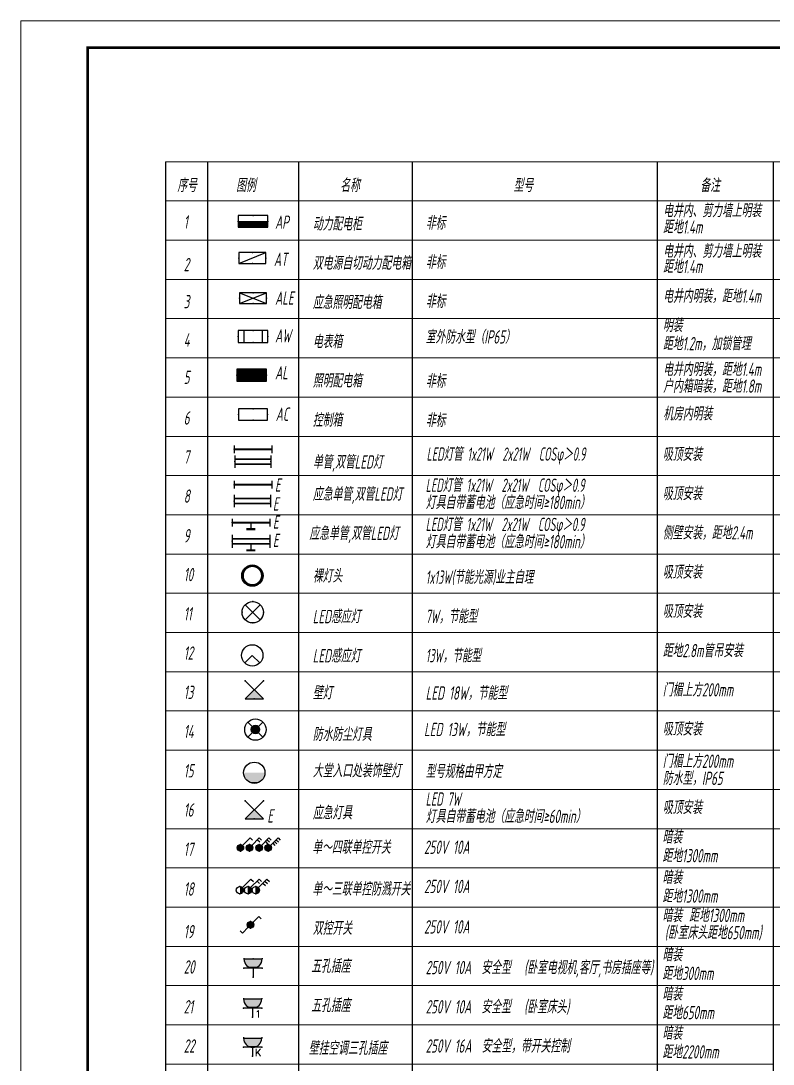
# Model space of a CAD drawing. Extents: x 5031545 to 5313844, y -886381 to -283477.
# Drawn here: x 5061544 to 5089755, y -747339 to -708181 of the extents above; entities that cross this region are included whole.
import ezdxf
from ezdxf.enums import TextEntityAlignment as Align

# ---------------------------------------------------------------- set-up
doc = ezdxf.new("R2010")
doc.units = 0
doc.header["$LTSCALE"] = 1000
doc.header["$MEASUREMENT"] = 0
doc.linetypes.add('CONTINOUS', pattern=[0])
doc.layers.get('0').update_dxf_attribs({"linetype": 'CONTINUOUS'})
doc.layers.add('DIM', color=3, linetype='CONTINUOUS', lineweight=20)
doc.layers.add('图框', color=147, linetype='CONTINUOUS', lineweight=20)
for name, color, linetype in [('EQUIP-插座', 3, 'CONTINUOUS'), ('EQUIP-照明', 3, 'CONTINUOUS'), ('EQUIP-箱柜', 3, 'CONTINUOUS'), ('TEL_TEXT', 7, 'CONTINUOUS'), ('TK', 252, 'CONTINUOUS')]:
    doc.layers.add(name, color=color, linetype=linetype)
doc.styles.add('_TCH_LABEL', font='COMPLEX', dxfattribs={"bigfont": 'GBCBIG'})
doc.styles.add('_TEL_DIM', font='simplex.shx', dxfattribs={"width": 0.8, "height": 3.5, "bigfont": 'hztxt.shx'})
doc.styles.add('HZTXT', font='gbeitc.shx', dxfattribs={"width": 0.8, "height": 400, "bigfont": 'hztxt.shx'})
doc.styles.get("Standard").update_dxf_attribs({"font": 'gbenor.shx', "bigfont": 'gbcbig.shx'})

# ---------------------------------------------------------------- blocks, each defined once
blk = doc.blocks.new('$equip$00001962')
for p, q in [((0.147, 0.356), (0.625, 0.833)), ((0.625, 0.833), (0.766, 0.692))]:
    blk.add_line(p, q)
blk.add_circle((0, 0.208), 0.208)
for p in [(-0.208, 0.208), (0, 0.417), (0, 0), (0.208, 0.208)]:
    blk.add_point(p)
for points in [[(-0.18, 0.313), (0.18, 0.313), (-0.208, 0.208), (0.208, 0.208)], [(-0.18, 0.104), (0.18, 0.104), (-0.208, 0.208), (0.208, 0.208)], [(-0.104, 0.389), (0.104, 0.389), (-0.18, 0.313), (0.18, 0.313)], [(-0.104, 0.028), (0.104, 0.028), (-0.18, 0.104), (0.18, 0.104)], [(0, 0.417), (0, 0.417), (-0.104, 0.389), (0.104, 0.389)], [(0, 0), (0, 0), (-0.104, 0.028), (0.104, 0.028)]]:
    blk.add_solid(points)
at = {"layer": 'TEL_TEXT', "style": '_TEL_DIM', "flags": 1}
blk.add_attdef('A', text='', height=0.00002, dxfattribs=at).set_placement((0, 0), align=Align.MIDDLE_CENTER)
blk = doc.blocks.new('$equip$00001963')
for p, q in [((0.147, 0.356), (0.625, 0.833)), ((0.512, 0.72), (0.653, 0.579)), ((0.625, 0.833), (0.766, 0.692))]:
    blk.add_line(p, q)
blk.add_circle((0, 0.208), 0.208)
for p in [(-0.208, 0.208), (0, 0.417), (0, 0), (0.208, 0.208)]:
    blk.add_point(p)
for points in [[(-0.18, 0.313), (0.18, 0.313), (-0.208, 0.208), (0.208, 0.208)], [(-0.18, 0.104), (0.18, 0.104), (-0.208, 0.208), (0.208, 0.208)], [(-0.104, 0.389), (0.104, 0.389), (-0.18, 0.313), (0.18, 0.313)], [(-0.104, 0.028), (0.104, 0.028), (-0.18, 0.104), (0.18, 0.104)], [(0, 0.417), (0, 0.417), (-0.104, 0.389), (0.104, 0.389)], [(0, 0), (0, 0), (-0.104, 0.028), (0.104, 0.028)]]:
    blk.add_solid(points)
at = {"layer": 'TEL_TEXT', "style": '_TEL_DIM', "flags": 1}
blk.add_attdef('A', text='', height=0.00002, dxfattribs=at).set_placement((0, 0), align=Align.MIDDLE_CENTER)
blk = doc.blocks.new('$equip$00001964')
for p, q in [((0.147, 0.356), (0.625, 0.833)), ((0.512, 0.72), (0.653, 0.579)), ((0.625, 0.833), (0.766, 0.692)), ((0.399, 0.607), (0.54, 0.466))]:
    blk.add_line(p, q)
blk.add_circle((0, 0.208), 0.208)
for p in [(-0.208, 0.208), (0, 0.417), (0, 0), (0.208, 0.208)]:
    blk.add_point(p)
for points in [[(-0.18, 0.313), (0.18, 0.313), (-0.208, 0.208), (0.208, 0.208)], [(-0.18, 0.104), (0.18, 0.104), (-0.208, 0.208), (0.208, 0.208)], [(-0.104, 0.389), (0.104, 0.389), (-0.18, 0.313), (0.18, 0.313)], [(-0.104, 0.028), (0.104, 0.028), (-0.18, 0.104), (0.18, 0.104)], [(0, 0.417), (0, 0.417), (-0.104, 0.389), (0.104, 0.389)], [(0, 0), (0, 0), (-0.104, 0.028), (0.104, 0.028)]]:
    blk.add_solid(points)
at = {"layer": 'TEL_TEXT', "style": '_TEL_DIM', "flags": 1}
blk.add_attdef('A', text='', height=0.00002, dxfattribs=at).set_placement((0, 0), align=Align.MIDDLE_CENTER)
blk = doc.blocks.new('$equip$00001965')
for p, q in [((0.147, 0.356), (0.625, 0.833)), ((0.512, 0.72), (0.653, 0.579)), ((0.625, 0.833), (0.766, 0.692)), ((0.286, 0.494), (0.427, 0.353)), ((0.399, 0.607), (0.54, 0.466))]:
    blk.add_line(p, q)
blk.add_circle((0, 0.208), 0.208)
for p in [(-0.208, 0.208), (0, 0.417), (0, 0), (0.208, 0.208)]:
    blk.add_point(p)
for points in [[(-0.18, 0.312), (0.18, 0.312), (-0.208, 0.208), (0.208, 0.208)], [(-0.18, 0.104), (0.18, 0.104), (-0.208, 0.208), (0.208, 0.208)], [(-0.104, 0.389), (0.104, 0.389), (-0.18, 0.312), (0.18, 0.312)], [(-0.104, 0.028), (0.104, 0.028), (-0.18, 0.104), (0.18, 0.104)], [(0, 0.417), (0, 0.417), (-0.104, 0.389), (0.104, 0.389)], [(0, 0), (0, 0), (-0.104, 0.028), (0.104, 0.028)]]:
    blk.add_solid(points)
at = {"layer": 'TEL_TEXT', "style": '_TEL_DIM', "flags": 1}
blk.add_attdef('A', text='', height=0.00002, dxfattribs=at).set_placement((0, 0), align=Align.MIDDLE_CENTER)
blk = doc.blocks.new('$equip$00001213')
for p, q in [((0.147, 0.356), (0.625, 0.833)), ((0.625, 0.833), (0.766, 0.692))]:
    blk.add_line(p, q)
blk.add_circle((0, 0.208), 0.208)
for p in [(-0.208, 0.208), (0, 0.417), (0, 0), (0.208, 0.208)]:
    blk.add_point(p)
for points in [[(0.104, 0.389), (0.104, 0.028), (0, 0.417), (0, 0)], [(0.18, 0.313), (0.18, 0.104), (0.104, 0.389), (0.104, 0.028)], [(0.208, 0.208), (0.208, 0.208), (0.18, 0.313), (0.18, 0.104)]]:
    blk.add_solid(points)
at = {"flags": 9}
blk.add_attdef('A', (0, 0), '', height=0.00002, dxfattribs=at)
blk = doc.blocks.new('$equip$00001214')
for p, q in [((0.147, 0.356), (0.625, 0.833)), ((0.512, 0.72), (0.653, 0.579)), ((0.625, 0.833), (0.766, 0.692)), ((0, 0.417), (0, 0))]:
    blk.add_line(p, q)
blk.add_circle((0, 0.208), 0.208)
for p in [(-0.208, 0.208), (0, 0.417), (0.208, 0.208), (0, 0)]:
    blk.add_point(p)
for points in [[(0.104, 0.389), (0.104, 0.028), (0, 0.417), (0, 0)], [(0.18, 0.313), (0.18, 0.104), (0.104, 0.389), (0.104, 0.028)], [(0.208, 0.208), (0.208, 0.208), (0.18, 0.313), (0.18, 0.104)]]:
    blk.add_solid(points)
at = {"flags": 9}
blk.add_attdef('A', (0, 0), '', height=0.00002, dxfattribs=at)
blk = doc.blocks.new('$equip$00001215')
for p, q in [((0.147, 0.356), (0.625, 0.833)), ((0.399, 0.607), (0.54, 0.466)), ((0.512, 0.72), (0.653, 0.579)), ((0.625, 0.833), (0.766, 0.692)), ((0, 0.417), (0, 0))]:
    blk.add_line(p, q)
blk.add_circle((0, 0.208), 0.208)
for p in [(-0.208, 0.208), (0, 0.417), (0, 0), (0.208, 0.208)]:
    blk.add_point(p)
for points in [[(0.104, 0.389), (0.104, 0.028), (0, 0.417), (0, 0)], [(0.18, 0.313), (0.18, 0.104), (0.104, 0.389), (0.104, 0.028)], [(0.208, 0.208), (0.208, 0.208), (0.18, 0.313), (0.18, 0.104)]]:
    blk.add_solid(points)
at = {"flags": 9}
blk.add_attdef('A', (0, 0), '', height=0.00002, dxfattribs=at)
blk = doc.blocks.new('$equip$00001208')
for p, q in [((0.147, 0.356), (0.512, 0.72)), ((0.512, 0.72), (0.653, 0.579)), ((-0.147, 0.061), (-0.512, -0.304)), ((-0.512, -0.304), (-0.653, -0.162))]:
    blk.add_line(p, q)
blk.add_circle((0, 0.208), 0.208)
for points in [[(-0.18, 0.312), (0.18, 0.312), (-0.208, 0.208), (0.208, 0.208)], [(-0.18, 0.104), (0.18, 0.104), (-0.208, 0.208), (0.208, 0.208)], [(-0.104, 0.389), (0.104, 0.389), (-0.18, 0.312), (0.18, 0.312)], [(-0.104, 0.028), (0.104, 0.028), (-0.18, 0.104), (0.18, 0.104)], [(0, 0.417), (0, 0.417), (-0.104, 0.389), (0.104, 0.389)], [(0, 0), (0, 0), (-0.104, 0.028), (0.104, 0.028)]]:
    blk.add_solid(points)
at = {"layer": 'EQUIP-照明'}
for p in [(-0.208, 0.208), (0, 0.417), (0, 0), (0.208, 0.208)]:
    blk.add_point(p, dxfattribs=at)
at = {"layer": 'EQUIP-照明', "flags": 9}
blk.add_attdef('A', (0, 0), '', height=0.00002, dxfattribs=at)
blk = doc.blocks.new('$equip$00001159')
for p, q in [((-1.2, 0.25), (-1.2, -0.25)), ((-1.2, 0), (1.2, 0)), ((1.2, 0.25), (1.2, -0.25))]:
    blk.add_line(p, q)
at = {"const_width": 0.14}
blk.add_lwpolyline([(-1.2, 0), (1.2, 0)], dxfattribs=at)
at = {"layer": 'EQUIP-照明'}
for p in [(-1.2, 0), (0, 0), (1.2, 0)]:
    blk.add_point(p, dxfattribs=at)
at = {"layer": 'EQUIP-照明', "flags": 9}
blk.add_attdef('A', (0, 0), '', height=0.00002, dxfattribs=at)
blk = doc.blocks.new('$equip$00001160')
for p, q in [((-1.2, 0.417), (-1.2, -0.417)), ((-1.2, 0.167), (1.2, 0.167)), ((1.2, 0.417), (1.2, -0.417)), ((-1.2, -0.167), (1.2, -0.167))]:
    blk.add_line(p, q)
at = {"const_width": 0.1}
for points in [[(-1.2, 0.167), (1.2, 0.167)], [(-1.2, -0.167), (1.2, -0.167)]]:
    blk.add_lwpolyline(points, dxfattribs=at)
at = {"layer": 'EQUIP-照明'}
for p in [(-1.2, 0), (0, 0.167), (1.2, 0), (0, -0.167)]:
    blk.add_point(p, dxfattribs=at)
at = {"layer": 'EQUIP-照明', "flags": 9}
blk.add_attdef('A', (0, 0), '', height=0.00002, dxfattribs=at)
blk = doc.blocks.new('$equip$00002539')
for p, q in [((-0.354, 0.354), (0.354, -0.354)), ((0.354, 0.354), (-0.354, -0.354))]:
    blk.add_line(p, q)
at = {"const_width": 0.032}
blk.add_lwpolyline([(-0.5, 0, 1), (0.5, 0, 1), (-0.5, 0, 0.911406)], format="xyb", dxfattribs=at)
blk.add_circle((0, 0), 0.5)
for p in [(0, 0.5), (-0.5, 0), (0.5, 0), (0, -0.5)]:
    blk.add_point(p)
at = {"color": 7, "style": '_TEL_DIM', "flags": 1}
blk.add_attdef('A', text='', height=0.00002, dxfattribs=at).set_placement((0, 0), align=Align.MIDDLE_CENTER)
blk = doc.blocks.new('$equip$00001149')
for p, q in [((-0.354, 0.354), (0.354, -0.354)), ((0.354, 0.354), (-0.354, -0.354))]:
    blk.add_line(p, q)
for radius in [0.5, 0.2]:
    blk.add_circle((0, 0), radius)
for points in [[(-0.173, 0.1), (0.173, 0.1), (-0.2, 0), (0.2, 0)], [(-0.173, -0.1), (0.173, -0.1), (-0.2, 0), (0.2, 0)], [(-0.1, 0.173), (0.1, 0.173), (-0.173, 0.1), (0.173, 0.1)], [(0, 0.2), (0, 0.2), (-0.1, 0.173), (0.1, 0.173)], [(-0.1, -0.173), (0.1, -0.173), (-0.173, -0.1), (0.173, -0.1)], [(0, -0.2), (0, -0.2), (-0.1, -0.173), (0.1, -0.173)]]:
    blk.add_solid(points)
at = {"flags": 9}
blk.add_attdef('A', (0, 0), '', height=0.00002, dxfattribs=at)
blk = doc.blocks.new('$equip$00001154')
for p, q in [((0, 0.283), (0, -0.283)), ((0, 0.283), (0.566, -0.283)), ((0.566, 0.283), (0, -0.283))]:
    blk.add_line(p, q)
for p in [(0, 0.004), (0.283, 0), (0.566, 0.283), (0.566, -0.283)]:
    blk.add_point(p)
blk.add_solid([(0, -0.283), (0.283, 0), (0, 0.283)])
at = {"layer": 'TEL_TEXT', "style": '_TEL_DIM', "flags": 1}
blk.add_attdef('A', text='', height=0.00002, dxfattribs=at).set_placement((0, 0), align=Align.MIDDLE_CENTER)
blk = doc.blocks.new('$equip$00001165')
for p, q in [((-1.2, 0.995), (-1.2, 0.162)), ((-1.2, 0.745), (1.2, 0.745)), ((1.2, 0.995), (1.2, 0.162)), ((-1.2, 0.412), (1.2, 0.412)), ((0, 0.412), (0, 0))]:
    blk.add_line(p, q)
for points, const_width in [([(-1.2, 0.745), (1.2, 0.745)], 0.1), ([(-1.2, 0.412), (1.2, 0.412)], 0.1), ([(-0.282, 0), (0.282, 0)], 0.14)]:
    blk.add_lwpolyline(points, dxfattribs=dict(const_width=const_width))
for p in [(0, 0.745), (-1.2, 0.579), (0, 0), (1.2, 0.579)]:
    blk.add_point(p)
at = {"flags": 9}
blk.add_attdef('A', (0, 0), '', height=0.00002, dxfattribs=at)
blk = doc.blocks.new('$equip$00001164')
for p, q in [((-1.2, 0.662), (-1.2, 0.162)), ((-1.2, 0.412), (1.2, 0.412)), ((0, 0.412), (0, 0)), ((0, 0), (0, 0)), ((1.2, 0.662), (1.2, 0.162))]:
    blk.add_line(p, q)
at = {"const_width": 0.14}
for points in [[(-1.2, 0.412), (1.2, 0.412)], [(-0.282, 0), (0.282, 0)]]:
    blk.add_lwpolyline(points, dxfattribs=at)
for p in [(-1.2, 0.412), (0, 0.412), (0, 0), (1.2, 0.412)]:
    blk.add_point(p)
at = {"flags": 9}
blk.add_attdef('A', (0, 0), '', height=0.00002, dxfattribs=at)
blk = doc.blocks.new('$equip$00001428')
for p, q in [((0.75, 0.6), (-0.75, 0.6)), ((-0.75, 0.6), (-0.75, 0)), ((-0.469, 0.6), (-0.469, 0)), ((0.469, 0.6), (0.469, 0)), ((0.75, 0), (0.75, 0.6)), ((-0.75, 0), (0.75, 0))]:
    blk.add_line(p, q)
for p in [(0, 0.6), (-0.75, 0.3), (0, 0), (0.75, 0.3)]:
    blk.add_point(p)
at = {"style": '_TCH_LABEL', "flags": 9}
blk.add_attdef('A', (0, 0), '', height=0.00002, dxfattribs=at)
blk = doc.blocks.new('*X10')
at = {"color": 0}
for p, q in [((-250, 33), (-183, 100)), ((-250, 68), (-218, 100)), ((-247, 0), (-147, 100)), ((-212, 0), (-112, 100)), ((-177, 0), (-77, 100)), ((-141, 0), (-41, 100)), ((-106, 0), (-6, 100)), ((-71, 0), (29, 100)), ((-35, 0), (65, 100)), ((0, 0), (100, 100)), ((35, 0), (135, 100)), ((71, 0), (171, 100)), ((106, 0), (206, 100)), ((141, 0), (241, 100)), ((177, 0), (250, 73)), ((212, 0), (250, 38)), ((247, 0), (250, 3))]:
    blk.add_line(p, q, dxfattribs=at)
blk = doc.blocks.new('$equip$00001414')
for p, q in [((0.75, 0.6), (-0.75, 0.6)), ((-0.75, 0.6), (-0.75, 0)), ((0.75, 0), (0.75, 0.6)), ((-0.75, 0.3), (0.75, 0.3)), ((-0.75, 0), (0.75, 0))]:
    blk.add_line(p, q)
at = {"const_width": 0.3}
blk.add_lwpolyline([(-0.75, 0.15), (0.75, 0.15)], dxfattribs=at)
for p in [(0, 0.6), (-0.75, 0.3), (0, 0), (0.75, 0.3)]:
    blk.add_point(p)
at = {"xscale": 0.00300000000061118, "yscale": 0.00300000000061118, "zscale": 0.00300000000061118}
blk.add_blockref('*X10', (0, 0), dxfattribs=at)
at = {"style": '_TCH_LABEL', "flags": 9}
blk.add_attdef('A', (0, 0), '', height=0.00002, dxfattribs=at)
blk = doc.blocks.new('*X8')
at = {"color": 0}
for p, q in [((-250, 33), (-83, 200)), ((-250, 68), (-118, 200)), ((-250, 104), (-154, 200)), ((-250, 139), (-189, 200)), ((-250, 174), (-224, 200)), ((-247, 0), (-47, 200)), ((-212, 0), (-12, 200)), ((-177, 0), (23, 200)), ((-141, 0), (59, 200)), ((-106, 0), (94, 200)), ((-71, 0), (129, 200)), ((-35, 0), (165, 200)), ((0, 0), (200, 200)), ((35, 0), (235, 200)), ((71, 0), (250, 179)), ((106, 0), (250, 144)), ((141, 0), (250, 109)), ((177, 0), (250, 73)), ((212, 0), (250, 38)), ((247, 0), (250, 3))]:
    blk.add_line(p, q, dxfattribs=at)
blk = doc.blocks.new('$equip$00001421')
for p, q in [((0.75, 0.6), (-0.75, 0.6)), ((-0.75, 0.6), (-0.75, 0)), ((0.75, 0), (0.75, 0.6)), ((-0.75, 0), (0.75, 0))]:
    blk.add_line(p, q)
at = {"const_width": 0.6}
blk.add_lwpolyline([(-0.75, 0.3), (0.75, 0.3)], dxfattribs=at)
for p in [(0, 0.6), (-0.75, 0.3), (0, 0), (0.75, 0.3)]:
    blk.add_point(p)
at = {"xscale": 0.00300000000061118, "yscale": 0.00300000000061118, "zscale": 0.00300000000061118}
blk.add_blockref('*X8', (0, 0), dxfattribs=at)
at = {"style": '_TCH_LABEL', "flags": 9}
blk.add_attdef('A', (0, 0), '', height=0.00002, dxfattribs=at)
blk = doc.blocks.new('$equip$00001416')
for p, q in [((0.75, 0.6), (-0.75, 0.6)), ((-0.75, 0), (0.75, 0.6)), ((-0.75, 0.6), (-0.75, 0)), ((0.75, 0), (0.75, 0.6)), ((-0.75, 0), (0.75, 0))]:
    blk.add_line(p, q)
for p in [(0, 0.6), (-0.75, 0.3), (0, 0), (0.75, 0.3)]:
    blk.add_point(p)
at = {"style": '_TCH_LABEL', "flags": 9}
blk.add_attdef('A', (0, 0), '', height=0.00002, dxfattribs=at)
blk = doc.blocks.new('$equip$00001424')
for p, q in [((-0.75, 0), (0.75, 0.6)), ((-0.75, 0.6), (0.75, 0)), ((0.75, 0.6), (-0.75, 0.6)), ((-0.75, 0.6), (-0.75, 0)), ((0.75, 0), (0.75, 0.6)), ((-0.75, 0), (0.75, 0))]:
    blk.add_line(p, q)
for p in [(0, 0.6), (-0.75, 0.3), (0, 0), (0.75, 0.3)]:
    blk.add_point(p)
at = {"style": '_TCH_LABEL', "flags": 9}
blk.add_attdef('A', (0, 0), '', height=0.00002, dxfattribs=at)
blk = doc.blocks.new('$equip$00001413')
for p, q in [((0.75, 0.6), (-0.75, 0.6)), ((-0.75, 0.6), (-0.75, 0)), ((0.75, 0), (0.75, 0.6)), ((-0.75, 0), (0.75, 0))]:
    blk.add_line(p, q)
for p in [(0, 0.6), (-0.75, 0.3), (0, 0), (0.75, 0.3)]:
    blk.add_point(p)
at = {"style": '_TCH_LABEL', "flags": 9}
blk.add_attdef('A', (0, 0), '', height=0.00002, dxfattribs=at)
blk = doc.blocks.new('$equip$00001151')
blk.add_circle((0, 0.5), 0.5)
for points in [[(0.433, 0.25), (-0.433, 0.25), (0.5, 0.5), (-0.5, 0.5)], [(0.25, 0.067), (-0.25, 0.067), (0.433, 0.25), (-0.433, 0.25)], [(0, 0), (0, 0), (0.25, 0.067), (-0.25, 0.067)]]:
    blk.add_solid(points)
at = {"flags": 9}
blk.add_attdef('A', (0, 0), '', height=0.00002, dxfattribs=at)
blk = doc.blocks.new('$equip$00001237')
for p, q in [((-0.5, 1.05), (-0.5, 1)), ((-0.5, 1), (0.5, 1)), ((0.5, 1.05), (0.5, 1)), ((0.5, 0.5), (-0.5, 0.5)), ((0, 0.5), (0, 0))]:
    blk.add_line(p, q)
blk.add_arc((0, 1), 0.5, 180, 0)
for p in [(0, 1), (-0.5, 0.5), (0, 0), (0.5, 0.5)]:
    blk.add_point(p)
for points in [[(0.433, 0.75), (-0.433, 0.75), (0.5, 1), (-0.5, 1)], [(0.25, 0.567), (-0.25, 0.567), (0.433, 0.75), (-0.433, 0.75)], [(0, 0.5), (0, 0.5), (0.25, 0.567), (-0.25, 0.567)]]:
    blk.add_solid(points)
at = {"flags": 9}
blk.add_attdef('A', (0, 0), '', height=0.00002, dxfattribs=at)
blk = doc.blocks.new('$equip$00001764')
for p, q in [((-0.5, 1.05), (-0.5, 1)), ((-0.5, 1), (0.5, 1)), ((0.5, 1.05), (0.5, 1)), ((0.5, 0.5), (-0.5, 0.5)), ((0, 0.5), (0, 0))]:
    blk.add_line(p, q)
blk.add_arc((0, 1), 0.5, 180, 0)
for p in [(-0.5, 0.5), (0, 0), (0.5, 0.5)]:
    blk.add_point(p)
for points in [[(0.433, 0.75), (-0.433, 0.75), (0.5, 1), (-0.5, 1)], [(0.25, 0.567), (-0.25, 0.567), (0.433, 0.75), (-0.433, 0.75)], [(0, 0.5), (0, 0.5), (0.25, 0.567), (-0.25, 0.567)]]:
    blk.add_solid(points)
at = {"color": 7, "style": '_TEL_DIM'}
blk.add_attdef('$TEXT$', text='', height=0.4, dxfattribs=at).set_placement((0.303, 0.211), align=Align.MIDDLE_CENTER)
at = {"color": 7, "style": '_TEL_DIM', "flags": 1}
blk.add_attdef('A', text='', height=0.00002, dxfattribs=at).set_placement((0, 0), align=Align.MIDDLE_CENTER)
blk = doc.blocks.new('$equip$00001176')
for q in [(-0.354, -0.354), (0.354, -0.354)]:
    blk.add_line((0, 0), q)
blk.add_circle((0, 0), 0.5)
at = {"style": '_TCH_LABEL', "flags": 9}
blk.add_attdef('A', (0, 0), '', height=0.00002, dxfattribs=at)
blk = doc.blocks.new('$equip$00001150')
at = {"const_width": 0.1}
blk.add_lwpolyline([(-0.45, 0, 1), (0.45, 0, 1)], format="xyb", close=True, dxfattribs=at)
blk.add_circle((0, 0), 0.5)
at = {"flags": 9}
blk.add_attdef('A', (0, 0), '', height=0.00002, dxfattribs=at)

msp = doc.modelspace()

# ---------------------------------------------------------------- linework, layer by layer
at = {"layer": 'DIM', "color": 2, "linetype": 'Continuous'}
for p, q in [((5066970.8, -713466.7), (5089754.8, -713466.7)), ((5089754.8, -713467.2), (5104567.3, -713467.2)), ((5066970.8, -714939.4), (5089754.8, -714939.4)), ((5089754.8, -714939.9), (5104567.3, -714939.9)), ((5066970.8, -716412.1), (5089754.8, -716412.1)), ((5089754.8, -716412.6), (5104567.3, -716412.6)), ((5066970.8, -717884.8), (5089754.8, -717884.8)), ((5089754.8, -717885.3), (5104567.3, -717885.3)), ((5066970.8, -719357.5), (5089754.8, -719357.5)), ((5089754.8, -719358), (5104567.3, -719358)), ((5066970.8, -720830.2), (5089754.8, -720830.2)), ((5089754.8, -720830.7), (5104567.3, -720830.7)), ((5066970.8, -722302.9), (5089754.8, -722302.9)), ((5089754.8, -722303.4), (5104567.3, -722303.4)), ((5066970.8, -723775.5), (5089754.8, -723775.5)), ((5089754.8, -723776.1), (5104567.3, -723776.1)), ((5066970.8, -725248.2), (5089754.8, -725248.2)), ((5089754.8, -725248.8), (5104567.3, -725248.8)), ((5066970.8, -726720.9), (5089754.8, -726720.9)), ((5089754.8, -726721.5), (5104567.3, -726721.5)), ((5066970.8, -728193.6), (5089754.8, -728193.6)), ((5089754.8, -728194.1), (5104567.3, -728194.1)), ((5066970.8, -729666.3), (5089754.8, -729666.3)), ((5089754.8, -729666.8), (5104567.3, -729666.8)), ((5066970.8, -731139), (5089754.8, -731139)), ((5089754.8, -731139.5), (5104567.3, -731139.5)), ((5066970.8, -732611.7), (5089754.8, -732611.7)), ((5089754.8, -732612.2), (5104567.3, -732612.2)), ((5066970.8, -734084.4), (5089754.8, -734084.4)), ((5066970.8, -734084.4), (5089754.8, -734084.4)), ((5089754.8, -734084.9), (5104567.3, -734084.9)), ((5066970.8, -735557.1), (5089754.8, -735557.1)), ((5089754.8, -735557.6), (5104567.3, -735557.6)), ((5066970.8, -737029.8), (5089754.8, -737029.8)), ((5066970.8, -737029.8), (5089754.8, -737029.8)), ((5066970.8, -737029.8), (5089754.8, -737029.8)), ((5066970.8, -737029.8), (5089754.8, -737029.8)), ((5089754.8, -737030.3), (5104567.3, -737030.3)), ((5066970.8, -738502.5), (5089754.8, -738502.5)), ((5066970.8, -738502.5), (5089754.8, -738502.5)), ((5089754.8, -738503), (5104567.3, -738503)), ((5066970.8, -739975.2), (5089754.8, -739975.2)), ((5089754.8, -739975.2), (5104567.3, -739975.2)), ((5066970.8, -741447.9), (5089754.8, -741447.9)), ((5089754.8, -741447.9), (5104567.3, -741447.9)), ((5089754.8, -741448.4), (5091325.2, -741448.4)), ((5066970.8, -742920.6), (5089754.8, -742920.6)), ((5066970.8, -742920.6), (5089754.8, -742920.6)), ((5066970.8, -742920.6), (5089754.8, -742920.6)), ((5066970.8, -742920.6), (5089754.8, -742920.6)), ((5066970.8, -742920.6), (5089754.8, -742920.6)), ((5089754.8, -742921.1), (5091325.2, -742921.1)), ((5066970.8, -744393.3), (5089754.8, -744393.3)), ((5066970.8, -744393.3), (5089754.8, -744393.3)), ((5089754.8, -744393.3), (5104567.3, -744393.3)), ((5089754.8, -744393.8), (5091325.2, -744393.8)), ((5066970.8, -745865.9), (5089754.8, -745865.9)), ((5089754.8, -745866.5), (5091325.2, -745866.5)), ((5089754.8, -745866.5), (5104567.3, -745866.5)), ((5066970.8, -747338.6), (5089754.8, -747338.6))]:
    msp.add_line(p, q, dxfattribs=at)
at = {"layer": 'TK', "color": 2}
for p, q in [((5066970.8, -713466.7), (5066970.8, -762065.6)), ((5068541.2, -713466.7), (5068541.2, -762065.6)), ((5071959.6, -713466.7), (5071959.6, -762065.6)), ((5076212.7, -713466.7), (5076212.7, -762065.6)), ((5085411, -713466.7), (5085411, -762065.6)), ((5089754.8, -713466.7), (5089754.8, -737029.8)), ((5089754.8, -713467.2), (5089754.8, -762065.6)), ((5089754.8, -714939.4), (5089754.8, -762065.6))]:
    msp.add_line(p, q, dxfattribs=at)
at = {"layer": '图框'}
msp.add_lwpolyline([(5061543.6, -708181), (5145643.6, -708181), (5145643.6, -767581), (5061543.6, -767581)], close=True, dxfattribs=at)
at = {"layer": '图框', "const_width": 100}
msp.add_lwpolyline([(5144643.6, -766581), (5144643.6, -709181), (5064043.6, -709181), (5064043.6, -766581)], close=True, dxfattribs=at)

# ---------------------------------------------------------------- block references
at = {"layer": 'EQUIP-插座', "xscale": 678.8571428656578, "yscale": 678.8571428656578, "zscale": 678.8571428656578}
msp.add_blockref('$equip$00001237', (5070250.4, -744070.4), dxfattribs=at)
at = {"layer": 'EQUIP-插座'}
ref = msp.add_blockref('$equip$00001764', (5070235.3, -745572.6), dxfattribs=dict(at, xscale=678.8571428656578, yscale=678.8571428656578, zscale=678.8571428656578))
ref.add_attrib('$TEXT$', '1', dxfattribs={"layer": '0', "color": 7, "height": 271.5, "style": '_TEL_DIM'}).set_placement((5070441, -745458.2), align=Align.MIDDLE_CENTER)
at = {"layer": 'EQUIP-插座', "xscale": 678.8571428656578, "yscale": 678.8571428656578, "zscale": 678.8571428656578}
msp.add_blockref('$equip$00001764', (5070235.3, -747045.3), dxfattribs=at).add_auto_attribs({'$TEXT$': 'K'})
at = {"layer": 'EQUIP-照明'}
for name, p, xscale, yscale, zscale in [('$equip$00001159', (5070250.4, -724260.7), 589.285714328289, 589.285714328289, 589.285714328289), ('$equip$00001160', (5070242.7, -724725), 565.714285671711, 565.714285671711, 565.714285671711), ('$equip$00001159', (5070250.4, -725590.6), 589.285714328289, 589.285714328289, 589.285714328289), ('$equip$00001160', (5070226.2, -726204.2), 565.714285671711, 565.714285671711, 565.714285671711), ('$equip$00001164', (5070169, -727256.5), 589, 589, 589), ('$equip$00001165', (5070169, -728056.6), 589, 589, 589), ('$equip$00001150', (5070224.9, -729002.3), 800, 800, 800), ('$equip$00002539', (5070238.9, -730379.6), 800, 800, 800), ('$equip$00001176', (5070220.9, -731998.8), 800, 800, 800), ('$equip$00001149', (5070338.2, -734782.1), 800, 800, 800), ('$equip$00001151', (5070297.9, -736803.8), 800, 800, 800), ('$equip$00001962', (5069774.3, -739340.9), 589.285714328289, 589.285714328289, 589.285714328289), ('$equip$00001963', (5070117.5, -739340.9), 589.285714328289, 589.285714328289, 589.285714328289), ('$equip$00001964', (5070478, -739340.9), 589.285714328289, 589.285714328289, 589.285714328289), ('$equip$00001965', (5070821.2, -739340.9), 589.285714328289, 589.285714328289, 589.285714328289), ('$equip$00001208', (5070157.6, -742235.8), 600, 600, 600)]:
    msp.add_blockref(name, p, dxfattribs=dict(at, xscale=xscale, yscale=yscale, zscale=zscale))
at = {"layer": 'EQUIP-照明', "xscale": 1200, "yscale": 1200, "zscale": 1200, "rotation": 90}
for p in [(5070297.7, -733633.7), (5070297.7, -738136.5)]:
    msp.add_blockref('$equip$00001154', p, dxfattribs=at)
at = {"layer": 'EQUIP-照明', "linetype": 'ByBlock', "xscale": 662.9464285969734, "yscale": 662.9464285969734, "zscale": 662.9464285969734}
for name, p in [('$equip$00001213', (5069759, -740947.8)), ('$equip$00001214', (5070063, -740947.8)), ('$equip$00001215', (5070356.8, -740947.8))]:
    msp.add_blockref(name, p, dxfattribs=at)
at = {"layer": 'EQUIP-箱柜', "linetype": 'CONTINOUS', "xscale": 736.6071428656578, "yscale": 736.6071428656578, "zscale": 736.6071428656578}
msp.add_blockref('$equip$00001414', (5070250.4, -715930.3), dxfattribs=at)
at = {"layer": 'EQUIP-箱柜'}
for name, p, xscale, yscale, zscale in [('$equip$00001416', (5070223.8, -717285.9), 678.8571428656578, 678.8571428656578, 678.8571428656578), ('$equip$00001424', (5070250.4, -718791.3), 678.8571428656578, 678.8571428656578, 678.8571428656578), ('$equip$00001421', (5070199, -721699.5), 736.6071428656578, 736.6071428656578, 736.6071428656578), ('$equip$00001413', (5070250.4, -723172.8), 720, 720, 720)]:
    msp.add_blockref(name, p, dxfattribs=dict(at, xscale=xscale, yscale=yscale, zscale=zscale))
at = {"layer": 'EQUIP-箱柜', "ltscale": 5, "xscale": 736.6071428656578, "yscale": 736.6071428656578, "zscale": 736.6071428656578}
msp.add_blockref('$equip$00001428', (5070250.4, -720250.8), dxfattribs=at)

# ---------------------------------------------------------------- texts
at = {"color": 0, "style": 'HZTXT'}
for s, width, p in [('序号', 0.7, (5067404.5, -714606.4)), ('图例', 0.7, (5069614.4, -714606.4)), ('名称', 0.7, (5073516.4, -714606.4)), ('型号', 0.7, (5080017, -714606.4)), ('备注', 0.7, (5087023.4, -714606.4)), ('电井内、剪力墙上明装', 0.7, (5085627.4, -715551.4)), ('1', 0.7, (5067652.1, -715981.8)), ('AP', 0.7, (5071076.4, -715986.8)), ('动力配电柜', 0.7, (5072489.1, -716051)), ('非标', 0.7, (5076725.6, -716015.8)), ('距地1.4m', 0.7, (5085627.4, -716166.6)), ('电井内、剪力墙上明装', 0.7, (5085627.4, -717072.2)), ('AT', 0.7, (5071032.2, -717381.6)), ('双电源自切动力配电箱', 0.7, (5072489.1, -717523.7)), ('非标', 0.7, (5076726.6, -717488.5)), ('2', 0.7, (5067652.1, -717579.9)), ('距地1.4m', 0.7, (5085627.4, -717652.3)), ('3', 0.7, (5067652.1, -718967.9)), ('ALE', 0.7, (5071076.4, -718834.6)), ('ALE', 0.7, (5071076.4, -718834.6)), ('应急照明配电箱', 0.7, (5072489.1, -718996.4)), ('非标', 0.7, (5076726.6, -718961.2)), ('电井内明装，距地1.4m', 0.7, (5085627.4, -718762.3)), ('明装', 0.7, (5085620, -719859.6)), ('4', 0.7, (5067652.1, -720408.2)), ('AW', 0.7, (5071076.4, -720251.4)), ('电表箱', 0.7, (5072489.1, -720469.1)), ('室外防水型（IP65）', 0.7, (5076719.2, -720293.2)), ('距地1.2m，加锁管理', 0.7, (5085620, -720546.1)), ('AL', 0.7, (5071076.4, -721634.7)), ('电井内明装，距地1.4m', 0.7, (5085627.4, -721511.4)), ('5', 0.7, (5067652.1, -721809.1)), ('照明配电箱', 0.7, (5072489.1, -721941.8)), ('非标', 0.7, (5076725.6, -721953.6)), ('户内箱暗装，距地1.8m', 0.7, (5085627.4, -722141.9)), ('6', 0.7, (5067652.1, -723337.4)), ('AC', 0.7, (5071101.8, -723194.6)), ('机房内明装', 0.7, (5085627.4, -723180.4)), ('控制箱', 0.7, (5072489.1, -723414.5)), ('非标', 0.7, (5076725.6, -723426.3)), ('7', 0.7, (5067652.1, -724796.7)), ('LED灯管 1x21W  2x21W  COSφ＞0.9', 0.65, (5076758.7, -724691.2)), ('吸顶安装', 0.7, (5085614.5, -724700.8)), ('单管,双管LED灯', 0.7, (5072489.1, -724986.8)), ('E', 0.7, (5071072.1, -725854.3)), ('LED灯管 1x21W  2x21W  COSφ＞0.9', 0.65, (5076725.6, -725859.4)), ('8', 0.7, (5067652.1, -726269.4)), ('应急单管,双管LED灯', 0.7, (5072489.1, -726192.5)), ('灯具自带蓄电池（应急时间≥180min）', 0.7, (5076725.6, -726506.6)), ('吸顶安装', 0.7, (5085614.5, -726173.5)), ('E', 0.7, (5070996.3, -726561.1)), ('E', 0.7, (5070996.3, -727239.9)), ('应急单管,双管LED灯', 0.7, (5072356.6, -727665.2)), ('LED灯管 1x21W  2x21W  COSφ＞0.9', 0.65, (5076725.6, -727332.1)), ('侧壁安装，距地2.4m', 0.7, (5085614.5, -727646.2)), ('9', 0.7, (5067652.1, -727755.5)), ('E', 0.7, (5070996.3, -727927.4)), ('灯具自带蓄电池（应急时间≥180min）', 0.7, (5076725.6, -727979.3)), ('10', 0.7, (5067652.1, -729214.8)), ('裸灯头', 0.7, (5072489.1, -729265.5)), ('吸顶安装', 0.7, (5085614.5, -729121.3)), ('1x13W(节能光源)业主自理', 0.65, (5076725.6, -729310.8)), ('11', 0.7, (5067652.1, -730687.5)), ('LED感应灯', 0.7, (5072489.1, -730789.7)), ('7W，节能型 ', 0.65, (5076725.6, -730783.5)), ('吸顶安装', 0.7, (5085614.5, -730594)), ('12', 0.7, (5067652.1, -732160.2)), ('LED感应灯', 0.7, (5072489.1, -732262.4)), ('13W，节能型 ', 0.65, (5076725.6, -732256.2)), ('距地2.8m管吊安装', 0.7, (5085614.5, -732066.7)), ('门楣上方200mm', 0.7, (5085614.5, -733539.4)), ('13', 0.7, (5067652.1, -733632.9)), ('壁灯', 0.7, (5072489.1, -733651.2)), ('LED 18W，节能型', 0.7, (5076725.6, -733659.7)), ('14', 0.7, (5067652.1, -735105.6)), ('吸顶安装', 0.7, (5085614.5, -735009.7)), ('防水防尘灯具', 0.7, (5072489.1, -735207.8)), ('门楣上方200mm', 0.7, (5085614.5, -736218.3)), ('15', 0.7, (5067652.1, -736578.3)), ('大堂入口处装饰壁灯', 0.7, (5072489.1, -736575.4)), ('型号规格由甲方定', 0.65, (5076725.6, -736600.2)), ('防水型，IP65', 0.7, (5085614.5, -736861.8)), ('LED 7W', 0.65, (5076725.6, -737640.9)), ('16', 0.7, (5067652.1, -738051)), ('应急灯具', 0.7, (5072489.1, -738153.1)), ('灯具自带蓄电池（应急时间≥60min）', 0.7, (5076725.6, -738288.2)), ('吸顶安装', 0.7, (5085614.5, -737955.1)), ('E', 0.7, (5070788.2, -738271.5)), ('暗装', 0.7, (5085603.1, -739062.6)), ('17', 0.7, (5067652.1, -739523.7)), ('距地1300mm', 0.7, (5085603.1, -739764.2)), ('暗装', 0.7, (5085603.1, -740579.4)), ('18', 0.7, (5067652.1, -741017.6)), ('距地1300mm', 0.7, (5085603.1, -741281)), ('暗装', 0.7, (5085603.1, -742008)), ('距地1300mm', 0.7, (5086603.8, -742008)), ('19', 0.7, (5067652.1, -742615.7)), ('(卧室床头距地650mm)', 0.7, (5085695.8, -742652)), ('暗装', 0.7, (5085603.1, -743480.7)), ('20', 0.7, (5067652.1, -743941.7)), ('五孔插座', 0.7, (5072426.6, -743912.3)), ('250V 10A  安全型', 0.7, (5076725.6, -743963.5)), ('(卧室电视机,客厅,书房插座等)', 0.7, (5080417.6, -743963.5)), ('距地300mm', 0.7, (5085603.1, -744182.3)), ('暗装', 0.7, (5085603.1, -744953.4)), ('21', 0.7, (5067652.1, -745435.7)), ('五孔插座', 0.7, (5072426.6, -745385)), ('250V 10A  安全型', 0.7, (5076725.6, -745436.2)), ('(卧室床头)', 0.7, (5080417.6, -745436.2)), ('距地650mm', 0.7, (5085603.1, -745655)), ('暗装', 0.7, (5085603.1, -746426.1)), ('250V 16A  安全型，带开关控制', 0.7, (5076725.6, -746908.9)), ('22', 0.7, (5067652.1, -746908.4)), ('壁挂空调三孔插座', 0.7, (5072336.4, -746989.3)), ('距地2200mm', 0.7, (5085603.1, -747127.7))]:
    msp.add_text(s, height=500, dxfattribs=dict(at, width=width)).set_placement(p)
at = {"color": 0, "style": 'HZTXT', "width": 0.7}
for s, p in [('LED 13W，节能型', (5076665.2, -734779)), ('单～四联单控开关', (5072466.7, -739197.1)), ('250V 10A', (5076665.2, -739197.1)), ('单～三联单控防溅开关', (5072469.4, -740763.1)), ('250V 10A', (5076665.2, -740669.8)), ('双控开关', (5072489.1, -742235.8)), ('250V 10A', (5076665.2, -742186.5))]:
    msp.add_text(s, height=500, dxfattribs=at).set_placement(p, align=Align.MIDDLE_LEFT)

doc.saveas('drawing.dxf')
